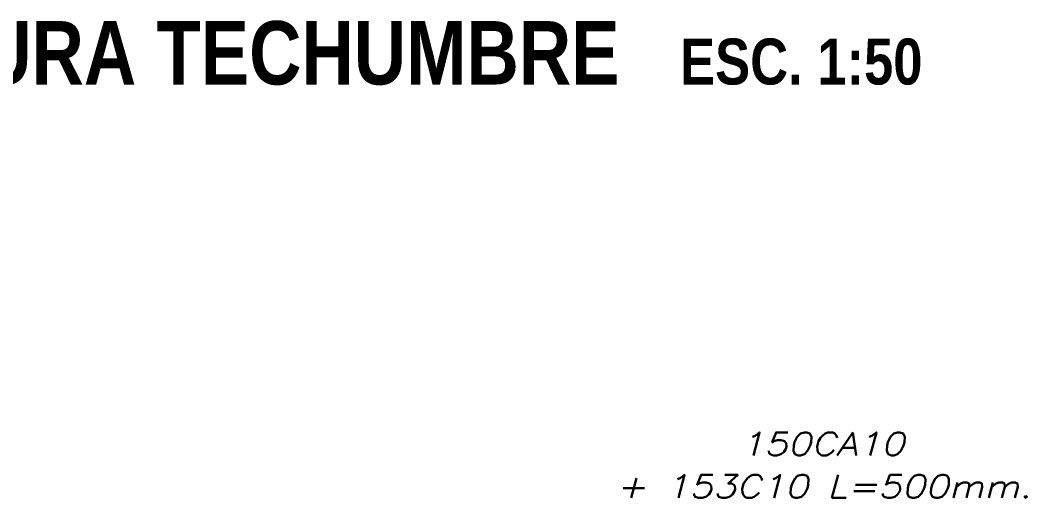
# Model space of a CAD drawing. Header units: millimetres. Extents: x 16 to 499, y 22 to 82.
# Drawn here: x 280.65 to 297.11, y 44.19 to 51.99 of the extents above; entities that cross this region are included whole.
import ezdxf

# ---------------------------------------------------------------- set-up
doc = ezdxf.new("R2010")
doc.units = ezdxf.units.MM
doc.layers.add('TEXTO-DETALLES', color=7, linetype='Continuous')
doc.styles.add('1', font='romans.shx', dxfattribs={"height": 40})
doc.styles.add('ROMANS', font='romans.shx', dxfattribs={"width": 0.9})

# ---------------------------------------------------------------- blocks, each defined once
blk = doc.blocks.new('DETALLE CERCHA CON CANAL AA. LL.')
at = {"layer": 'TEXTO-DETALLES', "style": 'ROMANS', "oblique": 15, "width": 1.2}
for s, p in [('150CA10', (60334.1, 149053.5, -726.9)), ('+ 153C10 L=500mm.', (59791.6, 148868.5, -726.9))]:
    blk.add_text(s, height=100, dxfattribs=at).set_placement(p)

msp = doc.modelspace()

# ---------------------------------------------------------------- block references
at = {"xscale": 0.00375, "yscale": 0.00375, "zscale": 0.00375}
msp.add_blockref('DETALLE CERCHA CON CANAL AA. LL.', (66.173, -514.067), dxfattribs=at)

# ---------------------------------------------------------------- texts
at = {"color": 251, "insert": (271.753, 51.972), "char_height": 1.0348, "width": 35.82462, "attachment_point": 1, "style": '1'}
msp.add_mtext('{\\fSwis721 Cn BT|b1|i0|c0|p34;        \\C4;ESTRUCTURA TECHUMBRE   \\H0.72478x;ESC. 1:50}', dxfattribs=at)

doc.saveas('drawing.dxf')
